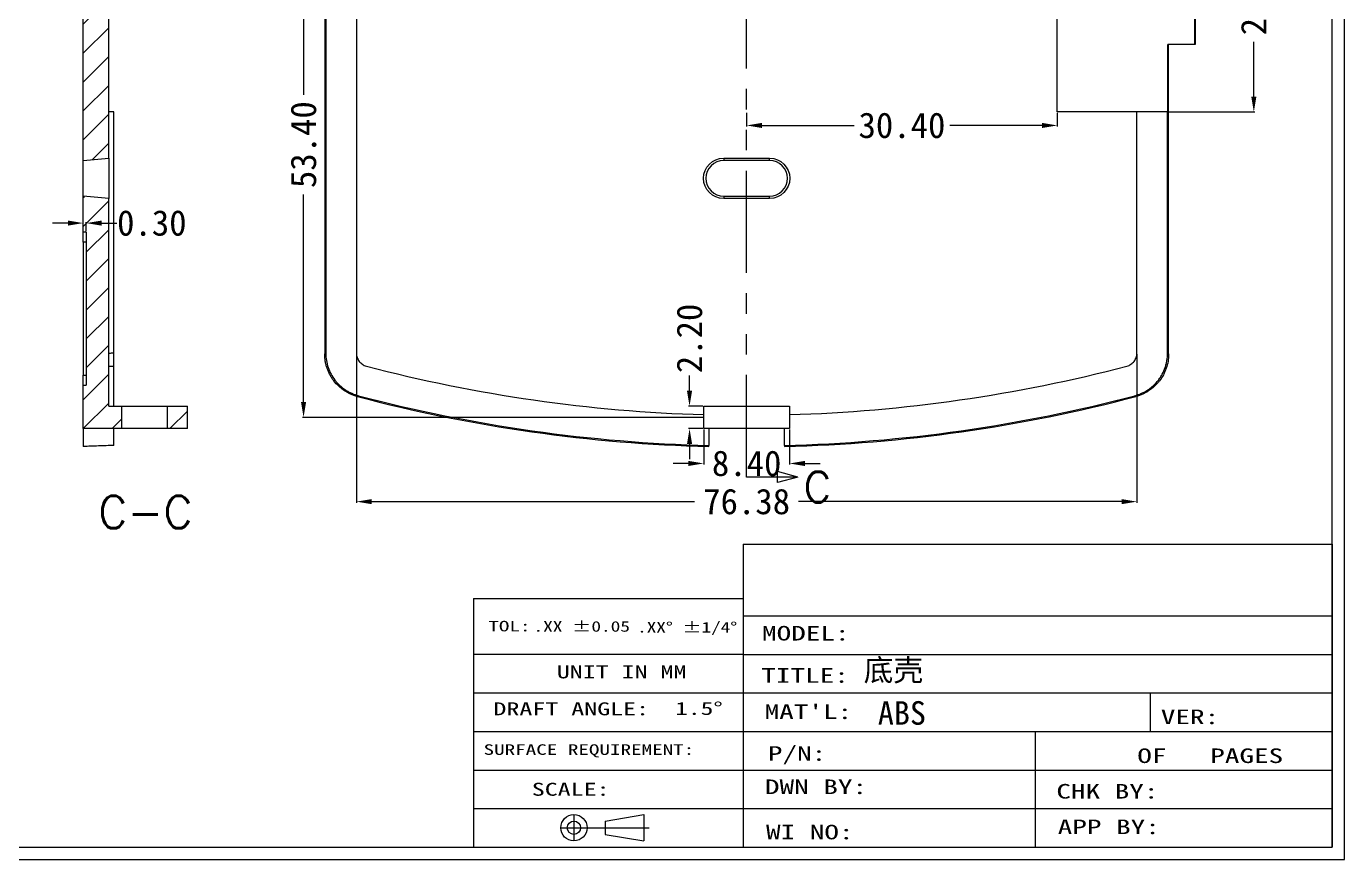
# Model space of a CAD drawing. Extents: x 25 to 585, y 188 to 465.
# Drawn here: x 455.9 to 585, y 188.1 to 269.7 of the extents above; entities that cross this region are included whole.
import ezdxf
from ezdxf.enums import TextEntityAlignment as Align

# ---------------------------------------------------------------- set-up
doc = ezdxf.new("R2010")
doc.units = 0
doc.header["$MEASUREMENT"] = 0
doc.linetypes.add('PHANTOM', pattern=[2.5, 1.25, -0.25, 0.25, -0.25, 0.25, -0.25])
for name, color, linetype in [('10', 7, 'Continuous'), ('20', 7, 'Continuous'), ('TOP', 7, 'Continuous')]:
    doc.layers.add(name, color=color, linetype=linetype)
doc.styles.add('blockfont', font='simplex.shx', dxfattribs={"bigfont": 'bigfont'})
doc.dimstyles.new('1', dxfattribs={"dimtxt": 2.5, "dimasz": 1.5, "dimexe": 0.1, "dimexo": 0.1, "dimgap": 0.09, "dimtad": 0, "dimzin": 0, "dimdsep": 46, "dimtxsty": 'Standard', "dimcen": 0, "dimclrd": 4, "dimclre": 4, "dimclrt": 3, "dimadec": 1, "dimazin": 0, "dimtfac": 1, "dimtofl": 0, "dimtmove": 0, "dimatfit": 3, "dimfxl": 0.18, "dimtolj": 1, "dimtzin": 0, "dimlwd": 9, "dimlwe": 9, "dimarcsym": 0})

# ---------------------------------------------------------------- blocks, each defined once
blk = doc.blocks.new('HATCH5')
at = {"color": 200, "linetype": 'Continuous'}
for p, q in [((429.22, 152.29), (430.28, 153.35)), ((427.02, 147.26), (431.52, 151.76)), ((427.02, 150.09), (428.3, 151.36)), ((427.02, 144.44), (429.52, 146.93)), ((427.02, 141.61), (429.52, 144.11)), ((427.02, 138.78), (429.52, 141.28)), ((427.02, 135.96), (429.52, 138.45)), ((427.02, 133.13), (429.52, 135.63)), ((427.97, 131.25), (429.52, 132.8)), ((427.02, 121.82), (428.26, 123.06)), ((427.02, 118.99), (429.52, 121.49)), ((427.02, 116.17), (429.52, 118.66)), ((427.02, 113.34), (429.52, 115.84)), ((427.02, 110.51), (429.52, 113.01)), ((427.02, 107.69), (429.52, 110.18)), ((427.02, 85.07), (428.95, 87)), ((427.02, 82.24), (429.52, 84.74)), ((427.02, 79.42), (429.52, 81.91)), ((427.02, 76.59), (429.52, 79.09)), ((427.02, 73.76), (429.52, 76.26)), ((427.02, 70.93), (429.52, 73.43)), ((427.91, 68.99), (429.52, 70.6)), ((427.02, 65.28), (427.15, 65.4)), ((427.02, 62.45), (429.52, 64.95)), ((427.32, 59.93), (429.52, 62.12)), ((427.32, 57.1), (429.52, 59.3)), ((427.32, 54.27), (429.52, 56.47)), ((427.32, 51.44), (429.52, 53.64)), ((427.32, 48.62), (429.52, 50.82)), ((427.02, 45.49), (429.52, 47.99)), ((427.02, 42.66), (429.52, 45.16)), ((435.51, 42.66), (437.22, 44.37)), ((429.85, 42.66), (430.77, 43.58))]:
    blk.add_line(p, q, dxfattribs=at)
blk = doc.blocks.new('ASSORTED_DRAFT6')
at = {"color": 13}
for p, q in [((507.01, 35.91, 507.01), (505.01, 36.45)), ((505.01, 35.38), (505.01, 36.45)), ((507.01, 35.91, 507.01), (505.01, 35.38))]:
    blk.add_line(p, q, dxfattribs=at)
blk = doc.blocks.new('*D49')
at = {"color": 4, "linetype": 'Continuous', "lineweight": 9}
for p, q in [((522.24, 230.2), (522.24, 226.79)), ((530.64, 230.2), (530.64, 226.79)), ((520.74, 226.89), (519.24, 226.89)), ((532.14, 226.89), (533.64, 226.89))]:
    blk.add_line(p, q, dxfattribs=at)
for points in [[(520.74, 227.14), (520.74, 226.64), (522.24, 226.89)], [(532.14, 227.14), (532.14, 226.64), (530.64, 226.89)]]:
    blk.add_solid(points, dxfattribs=at)
at = {"layer": 'Defpoints', "color": 0, "linetype": 'Continuous', "lineweight": 9}
for p in [(522.24, 230.3), (530.64, 230.3), (530.64, 226.89)]:
    blk.add_point(p, dxfattribs=at)
at = {"color": 3, "linetype": 'Continuous', "lineweight": 9, "insert": (526.44, 226.89), "char_height": 2.5, "attachment_point": 5}
blk.add_mtext('\\A1;8.40', dxfattribs=at)
blk = doc.blocks.new('*D50')
at = {"color": 4, "linetype": 'Continuous', "lineweight": 9}
for p, q in [((482.24, 284.8), (483.17, 284.8)), ((483.07, 283.3), (483.07, 262.98)), ((483.07, 232.9), (483.07, 253.22)), ((522.14, 231.4), (482.97, 231.4))]:
    blk.add_line(p, q, dxfattribs=at)
for points in [[(482.82, 283.3), (483.32, 283.3), (483.07, 284.8)], [(482.82, 232.9), (483.32, 232.9), (483.07, 231.4)]]:
    blk.add_solid(points, dxfattribs=at)
at = {"layer": 'Defpoints', "color": 0, "linetype": 'Continuous', "lineweight": 9}
for p in [(482.14, 284.8), (483.07, 231.4), (522.24, 231.4)]:
    blk.add_point(p, dxfattribs=at)
at = {"color": 3, "linetype": 'Continuous', "lineweight": 9, "insert": (483.07, 258.1), "char_height": 2.5, "attachment_point": 5, "rotation": 90}
blk.add_mtext('\\A1;53.40', dxfattribs=at)
blk = doc.blocks.new('*D51')
at = {"color": 4, "linetype": 'Continuous', "lineweight": 9}
for p, q in [((520.85, 234), (520.85, 235.5)), ((522.14, 232.5), (520.75, 232.5)), ((522.14, 230.3), (520.75, 230.3)), ((520.85, 228.8), (520.85, 227.3))]:
    blk.add_line(p, q, dxfattribs=at)
for points in [[(520.6, 234), (521.1, 234), (520.85, 232.5)], [(520.6, 228.8), (521.1, 228.8), (520.85, 230.3)]]:
    blk.add_solid(points, dxfattribs=at)
at = {"layer": 'Defpoints', "color": 0, "linetype": 'Continuous', "lineweight": 9}
for p in [(520.85, 232.5), (522.24, 232.5), (522.24, 230.3)]:
    blk.add_point(p, dxfattribs=at)
at = {"color": 3, "linetype": 'Continuous', "lineweight": 9, "insert": (520.85, 239.13), "char_height": 2.5, "attachment_point": 5, "rotation": 90}
blk.add_mtext('\\A1;2.20', dxfattribs=at)
blk = doc.blocks.new('*D53')
at = {"color": 4, "linetype": 'Continuous', "lineweight": 9}
for p, q in [((570.84, 284.8), (576.18, 284.8)), ((576.08, 283.3), (576.08, 277.93)), ((576.08, 262.8), (576.08, 268.17)), ((567.73, 261.3), (576.18, 261.3))]:
    blk.add_line(p, q, dxfattribs=at)
for points in [[(575.83, 283.3), (576.33, 283.3), (576.08, 284.8)], [(575.83, 262.8), (576.33, 262.8), (576.08, 261.3)]]:
    blk.add_solid(points, dxfattribs=at)
at = {"layer": 'Defpoints', "color": 0, "linetype": 'Continuous', "lineweight": 9}
for p in [(570.74, 284.8), (567.63, 261.3), (576.08, 261.3)]:
    blk.add_point(p, dxfattribs=at)
at = {"color": 3, "linetype": 'Continuous', "lineweight": 9, "insert": (576.08, 273.05), "char_height": 2.5, "attachment_point": 5, "rotation": 90}
blk.add_mtext('\\A1;23.50', dxfattribs=at)
blk = doc.blocks.new('*D54')
at = {"color": 4, "linetype": 'Continuous', "lineweight": 9}
for p, q in [((526.44, 261.2), (526.44, 259.88)), ((556.84, 261.2), (556.84, 259.88)), ((527.94, 259.98), (536.97, 259.98)), ((555.34, 259.98), (546.31, 259.98))]:
    blk.add_line(p, q, dxfattribs=at)
for points in [[(527.94, 260.23), (527.94, 259.73), (526.44, 259.98)], [(555.34, 260.23), (555.34, 259.73), (556.84, 259.98)]]:
    blk.add_solid(points, dxfattribs=at)
at = {"layer": 'Defpoints', "color": 0, "linetype": 'Continuous', "lineweight": 9}
for p in [(526.44, 261.3), (556.84, 261.3), (526.44, 259.98)]:
    blk.add_point(p, dxfattribs=at)
at = {"color": 3, "linetype": 'Continuous', "lineweight": 9, "insert": (541.64, 259.98), "char_height": 2.5, "attachment_point": 5}
blk.add_mtext('\\A1;30.40', dxfattribs=at)
blk = doc.blocks.new('*D55')
at = {"color": 4, "linetype": 'Continuous', "lineweight": 9}
for p, q in [((488.25, 237.58), (488.25, 223.05)), ((564.63, 237.58), (564.63, 223.05)), ((489.75, 223.15), (521.35, 223.15)), ((563.13, 223.15), (531.53, 223.15))]:
    blk.add_line(p, q, dxfattribs=at)
for points in [[(489.75, 223.4), (489.75, 222.9), (488.25, 223.15)], [(563.13, 223.4), (563.13, 222.9), (564.63, 223.15)]]:
    blk.add_solid(points, dxfattribs=at)
at = {"layer": 'Defpoints', "color": 0, "linetype": 'Continuous', "lineweight": 9}
for p in [(488.25, 237.68), (564.63, 237.68), (564.63, 223.15)]:
    blk.add_point(p, dxfattribs=at)
at = {"color": 3, "linetype": 'Continuous', "lineweight": 9, "insert": (526.44, 223.15), "char_height": 2.5, "attachment_point": 5}
blk.add_mtext('\\A1;76.38', dxfattribs=at)
blk = doc.blocks.new('*D63')
at = {"color": 4, "linetype": 'Continuous', "lineweight": 9}
for p, q in [((460, 250.42), (458.5, 250.42)), ((461.5, 249.64), (461.5, 250.52)), ((461.8, 249.64), (461.8, 250.52)), ((463.3, 250.42), (464.8, 250.42))]:
    blk.add_line(p, q, dxfattribs=at)
for points in [[(460, 250.67), (460, 250.17), (461.5, 250.42)], [(463.3, 250.67), (463.3, 250.17), (461.8, 250.42)]]:
    blk.add_solid(points, dxfattribs=at)
at = {"layer": 'Defpoints', "color": 0, "linetype": 'Continuous', "lineweight": 9}
for p in [(461.8, 250.42), (461.5, 249.54), (461.8, 249.54)]:
    blk.add_point(p, dxfattribs=at)
at = {"color": 3, "linetype": 'Continuous', "lineweight": 9, "insert": (468.22, 250.42), "char_height": 2.5, "attachment_point": 5}
blk.add_mtext('\\A1;0.30', dxfattribs=at)
blk = doc.blocks.new('*T146')
at = {"linetype": 'ByBlock', "width": 1.2}
blk.add_text('WI NO:', height=1.8, dxfattribs=at).set_placement((320.43, 5.76), (331.23, 5.76), align=Align.FIT)
blk = doc.blocks.new('*T150')
at = {"linetype": 'ByBlock', "width": 1.090909}
blk.add_text('DRAFT ANGLE:', height=1.6, dxfattribs=at).set_placement((279.54, 21.07), (298.74, 21.07), align=Align.FIT)
blk = doc.blocks.new('*T152')
at = {"linetype": 'ByBlock', "width": 1.111111}
blk.add_text('UNIT IN MM', height=1.6, dxfattribs=at).set_placement((287.36, 25.63), (303.36, 25.63), align=Align.FIT)
blk = doc.blocks.new('*T149')
at = {"linetype": 'ByBlock', "width": 1.309524}
blk.add_text('.XX %%p0.05', height=1.3, dxfattribs=at).set_placement((284.48, 31.39), (296.39, 31.39), align=Align.FIT)
blk = doc.blocks.new('*T153')
at = {"linetype": 'ByBlock', "width": 1.2}
blk.add_text('SCALE:', height=1.6, dxfattribs=at).set_placement((284.27, 11.14), (293.87, 11.14), align=Align.FIT)
blk = doc.blocks.new('*T151')
at = {"linetype": 'ByBlock', "width": 1.071429}
blk.add_text('SURFACE REQUIREMENT:', height=1.3, dxfattribs=at).set_placement((278.32, 16.19), (304.32, 16.19), align=Align.FIT)
blk = doc.blocks.new('*T148')
at = {"linetype": 'ByBlock', "width": 1.333333}
blk.add_text('TOL:', height=1.3, dxfattribs=at).set_placement((278.91, 31.43), (284.11, 31.43), align=Align.FIT)
blk = doc.blocks.new('*T154')
at = {"linetype": 'ByBlock', "width": 1.571429}
blk.add_text('1.5%%d', height=1.6, dxfattribs=at).set_placement((301.97, 21.12), (307.84, 21.12), align=Align.FIT)
blk = doc.blocks.new('*T147')
at = {"linetype": 'ByBlock', "width": 1.1875}
blk.add_text('.XX%%d %%p1/4%%d', height=1.3, dxfattribs=at).set_placement((297.28, 31.29), (309.63, 31.29), align=Align.FIT)
blk = doc.blocks.new('*T158')
at = {"linetype": 'ByBlock', "width": 1.285714}
blk.add_text('TITLE:', height=1.8, dxfattribs=at).set_placement((319.85, 25.09), (330.65, 25.09), align=Align.FIT)
blk = doc.blocks.new('*T155')
at = {"linetype": 'ByBlock', "width": 1.2}
blk.add_text('MODEL:', height=1.8, dxfattribs=at).set_placement((319.94, 30.3), (330.74, 30.3), align=Align.FIT)
blk = doc.blocks.new('*T157')
at = {"linetype": 'ByBlock', "width": 1.333333}
blk.add_text('P/N:', height=1.8, dxfattribs=at).set_placement((320.66, 15.46), (327.86, 15.46), align=Align.FIT)
blk = doc.blocks.new('*T156')
at = {"linetype": 'ByBlock', "width": 1.105263}
blk.add_text('DWN BY:', height=1.8, dxfattribs=at).set_placement((320.3, 11.35), (332.9, 11.35), align=Align.FIT)
blk = doc.blocks.new('*T159')
at = {"linetype": 'ByBlock', "width": 1.333333}
blk.add_text("MAT'L:", height=1.8, dxfattribs=at).set_placement((320.26, 20.61), (331.06, 20.61), align=Align.FIT)
blk = doc.blocks.new('*T144')
at = {"linetype": 'ByBlock', "width": 1.166667}
blk.add_text('APP BY:', height=1.8, dxfattribs=at).set_placement((356.43, 6.4), (369.03, 6.4), align=Align.FIT)
blk = doc.blocks.new('*T161')
at = {"linetype": 'ByBlock', "width": 1.034483}
blk.add_text('OF   PAGES', height=1.8, dxfattribs=at).set_placement((366.25, 15.18), (384.25, 15.18), align=Align.FIT)
blk = doc.blocks.new('*T160')
at = {"linetype": 'ByBlock', "width": 1.2}
blk.add_text('VER:', height=1.8, dxfattribs=at).set_placement((369.15, 19.98), (376.35, 19.98), align=Align.FIT)
blk = doc.blocks.new('*T145')
at = {"linetype": 'ByBlock', "width": 1.166667}
blk.add_text('CHK BY:', height=1.8, dxfattribs=at).set_placement((356.26, 10.79), (368.86, 10.79), align=Align.FIT)

msp = doc.modelspace()

# ---------------------------------------------------------------- linework, layer by layer
at = {"color": 7, "linetype": 'Continuous', "lineweight": 9}
for p, q in [((584.969, 188.106), (584.969, 369.316)), ((583.748, 189.326), (583.748, 368.095)), ((329.932, 189.326), (583.748, 189.326)), ((328.712, 188.106), (584.969, 188.106))]:
    msp.add_line(p, q, dxfattribs=at)
at = {"lineweight": 9}
for p, q in [((526.088, 219.002), (583.748, 219.002)), ((526.088, 219.002), (526.088, 189.326)), ((583.748, 219.002), (583.748, 189.326)), ((499.7, 213.654), (499.7, 189.326)), ((499.7, 213.654), (526.088, 213.654)), ((526.088, 213.654), (526.088, 189.326)), ((526.088, 211.971), (583.748, 211.971)), ((526.088, 208.195), (499.7, 208.195)), ((526.088, 208.195), (583.748, 208.195)), ((499.7, 204.422), (526.088, 204.422)), ((526.088, 204.422), (583.748, 204.422)), ((565.968, 200.648), (565.968, 204.422)), ((499.7, 200.648), (526.088, 200.648)), ((526.088, 200.648), (583.748, 200.648)), ((554.664, 200.648), (554.664, 189.326)), ((499.7, 196.874), (526.088, 196.874)), ((526.088, 196.874), (583.748, 196.874)), ((499.7, 193.1), (526.088, 193.1)), ((512.575, 191.876), (516.375, 192.514)), ((516.375, 192.514), (516.375, 189.945)), ((526.088, 193.1), (583.748, 193.1)), ((512.575, 191.876), (512.575, 190.582)), ((512.575, 190.582), (516.375, 189.945))]:
    msp.add_line(p, q, dxfattribs=at)
at = {"color": 3, "lineweight": 9}
for p, q in [((509.534, 192.514), (509.534, 189.945)), ((508.25, 191.229), (516.902, 191.229))]:
    msp.add_line(p, q, dxfattribs=at)
at = {"lineweight": 9}
for radius in [1.285, 0.647]:
    msp.add_circle((509.534, 191.229), radius, dxfattribs=at)
at = {"layer": '10', "color": 1, "linetype": 'PHANTOM', "lineweight": 9, "ltscale": 8}
msp.add_line((526.44, 225.55), (526.44, 344.024), dxfattribs=at)
at = {"layer": '20', "color": 7, "linetype": 'Continuous', "lineweight": 9}
for p, q in [((485.142, 332.009), (485.142, 237.596)), ((485.247, 331.928), (485.247, 237.677)), ((488.248, 331.925), (488.248, 237.68)), ((556.84, 261.303), (556.84, 279.903)), ((570.27, 279.703), (570.27, 267.903)), ((570.34, 279.703), (570.34, 267.903)), ((461.502, 256.553), (461.502, 274.803)), ((464.002, 256.771), (464.002, 274.584)), ((567.669, 261.303), (567.669, 267.903)), ((570.27, 267.903), (567.669, 267.903)), ((567.739, 237.596), (567.739, 267.903)), ((570.34, 267.903), (570.27, 267.903)), ((464.502, 261.303), (464.002, 261.303)), ((464.502, 237.68), (464.502, 261.303)), ((564.632, 261.303), (556.84, 261.303)), ((567.634, 261.303), (564.632, 261.303)), ((564.632, 237.68), (564.632, 261.303)), ((567.634, 237.677), (567.634, 261.303)), ((567.634, 261.303), (567.669, 261.303)), ((461.502, 256.553), (464.002, 256.771)), ((464.002, 256.771), (464.002, 252.834)), ((524.19, 256.771), (528.69, 256.771)), ((524.19, 256.771), (524.19, 256.553)), ((528.69, 256.553), (528.69, 256.771)), ((461.502, 253.053), (461.502, 256.553)), ((528.69, 256.553), (524.19, 256.553)), ((464.002, 252.834), (461.502, 253.053)), ((461.502, 249.544), (461.502, 253.053)), ((524.19, 253.053), (524.19, 252.834)), ((524.19, 253.053), (528.69, 253.053)), ((528.69, 252.834), (528.69, 253.053)), ((464.002, 232.503), (464.002, 252.834)), ((528.69, 252.834), (524.19, 252.834)), ((461.802, 249.544), (461.502, 249.544)), ((461.502, 248.544), (461.502, 249.544)), ((461.802, 249.544), (461.802, 234.544)), ((461.802, 248.544), (461.502, 248.544)), ((461.502, 248.544), (461.502, 235.544)), ((464.502, 232.503), (464.502, 236.423)), ((461.502, 235.544), (461.802, 235.544)), ((461.502, 234.544), (461.502, 235.544)), ((461.502, 230.303), (461.502, 234.544)), ((461.502, 234.544), (461.802, 234.544)), ((464.002, 232.503), (465.252, 232.503)), ((465.252, 232.503), (465.252, 230.303)), ((465.252, 232.503), (469.752, 232.503)), ((469.752, 232.503), (471.702, 232.503)), ((469.752, 230.303), (469.752, 232.503)), ((471.702, 230.303), (471.702, 232.503)), ((522.24, 232.503), (530.64, 232.503)), ((522.24, 230.303), (522.24, 232.503)), ((530.64, 232.503), (530.64, 230.303)), ((465.252, 230.303), (461.502, 230.303)), ((461.502, 230.303), (461.502, 228.55)), ((464.502, 228.655), (464.502, 230.303)), ((469.752, 230.303), (465.252, 230.303)), ((471.702, 230.303), (469.752, 230.303)), ((530.64, 230.303), (522.24, 230.303)), ((522.74, 230.303), (522.74, 228.655)), ((530.14, 228.655), (530.14, 230.303))]:
    msp.add_line(p, q, dxfattribs=at)
at = {"layer": '20', "color": 1, "linetype": 'Continuous', "lineweight": 9}
msp.add_line((531.44, 225.55), (526.44, 225.55), dxfattribs=at)
at = {"layer": '20', "color": 7, "linetype": 'Continuous', "lineweight": 9, "extrusion": (0, 0, -1)}
for centre, start, end in [((-524.19, 254.803), 270, 90), ((-528.69, 254.803), 90, 270)]:
    msp.add_arc(centre, 1.969, start, end, dxfattribs=at)
at = {"layer": '20', "color": 7, "linetype": 'Continuous', "lineweight": 9}
for centre, radius, start, end in [((524.19, 254.803), 1.75, 90, 270), ((528.69, 254.803), 1.75, 270, 90), ((526.44, 377.976), 146.365, 255.26692, 268.35565), ((526.44, 377.976), 146.365, 271.64435, 284.73308), ((526.44, 377.976), 149.471, 255.23393, 268.58156), ((526.44, 377.976), 149.367, 255.26581, 268.58057), ((526.44, 377.976), 149.367, 271.41943, 284.73419), ((526.44, 377.976), 149.471, 271.41844, 284.76607)]:
    msp.add_arc(centre, radius, start, end, dxfattribs=at)
for points in [[(464.502, 237.68), (464.335, 237.675), (464.168, 237.671), (464.002, 237.666)], [(464.002, 236.41), (464.168, 236.414), (464.335, 236.419), (464.502, 236.423)], [(488.451, 233.521), (488.415, 233.494), (488.38, 233.467), (488.344, 233.441)], [(564.536, 233.441), (564.501, 233.467), (564.465, 233.494), (564.429, 233.521)], [(522.74, 228.55), (522.74, 228.585), (522.74, 228.62), (522.74, 228.655)]]:
    msp.add_open_spline(points, degree=3, dxfattribs=at)
for points, knots in [([(464.502, 236.423), (464.502, 236.46), (464.502, 236.522), (464.502, 236.603), (464.502, 236.685), (464.502, 236.788), (464.502, 236.905), (464.502, 237.022), (464.502, 237.155), (464.502, 237.294), (464.502, 237.418), (464.502, 237.549), (464.502, 237.68)], [0, 0, 0, 0, 0.2569548, 0.2569548, 0.2569548, 0.5139175, 0.5139175, 0.5139175, 0.7707728, 0.7707728, 0.7707728, 1, 1, 1, 1]), ([(485.142, 237.596), (485.157, 237.607), (485.171, 237.619), (485.186, 237.63), (485.206, 237.646), (485.226, 237.661), (485.247, 237.677)], [0, 0, 0, 0, 0.4226543, 0.4226543, 0.4226543, 1, 1, 1, 1]), ([(488.344, 233.441), (488.115, 233.501), (487.893, 233.58), (487.466, 233.771), (487.261, 233.884), (486.965, 234.08), (486.869, 234.15), (486.684, 234.295), (486.596, 234.372), (486.339, 234.611), (486.181, 234.784), (485.964, 235.065), (485.896, 235.162), (485.768, 235.359), (485.708, 235.46), (485.542, 235.77), (485.448, 235.984), (485.334, 236.32), (485.3, 236.434), (485.243, 236.662), (485.219, 236.777), (485.161, 237.124), (485.142, 237.359), (485.142, 237.596)], [0, 0, 0, 0, 0.125, 0.125, 0.25, 0.25, 0.3125, 0.3125, 0.375, 0.375, 0.5, 0.5, 0.5625, 0.5625, 0.625, 0.625, 0.75, 0.75, 0.8125, 0.8125, 0.875, 0.875, 1, 1, 1, 1]), ([(485.247, 237.677), (485.247, 237.439), (485.266, 237.205), (485.343, 236.744), (485.4, 236.516), (485.514, 236.179), (485.557, 236.069), (485.651, 235.853), (485.702, 235.748), (485.868, 235.439), (485.995, 235.242), (486.212, 234.96), (486.288, 234.869), (486.446, 234.696), (486.529, 234.612), (486.786, 234.373), (486.97, 234.228), (487.265, 234.031), (487.367, 233.97), (487.573, 233.856), (487.678, 233.804), (488, 233.66), (488.221, 233.581), (488.451, 233.521)], [0, 0, 0, 0, 0.125, 0.125, 0.25, 0.25, 0.3125, 0.3125, 0.375, 0.375, 0.5, 0.5, 0.5625, 0.5625, 0.625, 0.625, 0.75, 0.75, 0.8125, 0.8125, 0.875, 0.875, 1, 1, 1, 1]), ([(488.248, 237.68), (488.248, 237.536), (488.272, 237.396), (488.364, 237.125), (488.431, 237), (488.562, 236.83), (488.61, 236.777), (488.714, 236.681), (488.769, 236.637), (488.888, 236.558), (488.951, 236.523), (489.081, 236.465), (489.148, 236.441), (489.217, 236.423)], [0, 0, 0, 0, 0.25, 0.25, 0.5, 0.5, 0.625, 0.625, 0.75, 0.75, 0.875, 0.875, 1, 1, 1, 1]), ([(563.663, 236.423), (563.802, 236.46), (563.931, 236.517), (564.17, 236.676), (564.274, 236.773), (564.405, 236.942), (564.444, 237.002), (564.511, 237.127), (564.539, 237.192), (564.585, 237.327), (564.603, 237.397), (564.626, 237.537), (564.632, 237.608), (564.632, 237.68)], [0, 0, 0, 0, 0.25, 0.25, 0.5, 0.5, 0.625, 0.625, 0.75, 0.75, 0.875, 0.875, 1, 1, 1, 1]), ([(564.429, 233.521), (564.659, 233.581), (564.88, 233.659), (565.307, 233.851), (565.513, 233.964), (565.81, 234.16), (565.905, 234.23), (566.09, 234.375), (566.179, 234.451), (566.436, 234.691), (566.594, 234.864), (566.811, 235.145), (566.88, 235.242), (567.007, 235.439), (567.067, 235.54), (567.233, 235.85), (567.327, 236.064), (567.442, 236.4), (567.475, 236.514), (567.533, 236.743), (567.557, 236.858), (567.614, 237.205), (567.634, 237.439), (567.634, 237.677)], [0, 0, 0, 0, 0.125, 0.125, 0.25, 0.25, 0.3125, 0.3125, 0.375, 0.375, 0.5, 0.5, 0.5625, 0.5625, 0.625, 0.625, 0.75, 0.75, 0.8125, 0.8125, 0.875, 0.875, 1, 1, 1, 1]), ([(567.739, 237.596), (567.739, 237.359), (567.719, 237.125), (567.643, 236.663), (567.586, 236.436), (567.471, 236.099), (567.429, 235.989), (567.335, 235.773), (567.284, 235.668), (567.118, 235.359), (566.991, 235.162), (566.774, 234.881), (566.698, 234.79), (566.54, 234.616), (566.457, 234.532), (566.201, 234.293), (566.017, 234.148), (565.722, 233.952), (565.62, 233.89), (565.414, 233.776), (565.309, 233.724), (564.988, 233.58), (564.766, 233.501), (564.536, 233.441)], [0, 0, 0, 0, 0.125, 0.125, 0.25, 0.25, 0.3125, 0.3125, 0.375, 0.375, 0.5, 0.5, 0.5625, 0.5625, 0.625, 0.625, 0.75, 0.75, 0.8125, 0.8125, 0.875, 0.875, 1, 1, 1, 1]), ([(567.634, 237.677), (567.654, 237.661), (567.674, 237.646), (567.694, 237.63), (567.709, 237.619), (567.724, 237.607), (567.739, 237.596)], [0, 0, 0, 0, 0.5773457, 0.5773457, 0.5773457, 1, 1, 1, 1]), ([(464.502, 228.655), (464.001, 228.637), (463.501, 228.62), (463.001, 228.602), (462.501, 228.585), (462.001, 228.567), (461.502, 228.55)], [0, 0, 0, 0, 0.5000561, 0.5000561, 0.5000561, 1, 1, 1, 1]), ([(530.14, 228.655), (530.14, 228.637), (530.14, 228.62), (530.14, 228.602), (530.14, 228.585), (530.14, 228.567), (530.14, 228.55)], [0, 0, 0, 0, 0.5000561, 0.5000561, 0.5000561, 1, 1, 1, 1])]:
    msp.add_open_spline(points, degree=3, knots=knots, dxfattribs=at)

# ---------------------------------------------------------------- block references
at = {"lineweight": 9, "xscale": 0.7931224751729076, "yscale": 0.7931224751722539, "zscale": 0.7931224751728834}
for name, p in [('*T148', (279.947, 185.524)), ('*T149', (279.947, 185.524)), ('*T147', (279.947, 185.524)), ('*T155', (274.195, 185.524)), ('*T152', (279.947, 185.524)), ('*T158', (274.195, 185.524)), ('*T150', (279.947, 185.524)), ('*T154', (279.947, 185.524)), ('*T159', (274.195, 185.524)), ('*T160', (274.195, 185.524)), ('*T151', (279.947, 185.524)), ('*T157', (274.195, 185.524)), ('*T161', (274.195, 185.524)), ('*T153', (279.947, 185.524)), ('*T156', (274.195, 185.524)), ('*T145', (274.195, 185.524)), ('*T146', (274.195, 185.524)), ('*T144', (274.195, 185.524))]:
    msp.add_blockref(name, p, dxfattribs=at)
at = {"layer": '20', "color": 200, "linetype": 'Continuous', "lineweight": 9}
msp.add_blockref('HATCH5', (34.478, 187.639), dxfattribs=at)
at = {"layer": 'TOP', "color": 1, "linetype": 'Continuous', "lineweight": 9}
msp.add_blockref('ASSORTED_DRAFT6', (24.433, 189.639), dxfattribs=at)

# ---------------------------------------------------------------- texts
at = {"color": 3, "lineweight": 9, "insert": (537.892, 207.732), "char_height": 2.13768, "width": 857.14806, "attachment_point": 1}
msp.add_mtext('{\\fSimSun|b0|i0|c134|p54;底壳}', dxfattribs=at)
at = {"color": 3, "linetype": 'Continuous', "lineweight": 9, "insert": (539.282, 203.616), "char_height": 2.3058, "width": 14.56384, "attachment_point": 1}
msp.add_mtext('ABS', dxfattribs=at)
at = {"layer": 'TOP', "color": 1, "linetype": 'Continuous', "lineweight": 9, "style": 'blockfont'}
for s, insert, char_height, attachment_point in [('\\W01.000;C', (532.02, 223.081), 3, 7), ('\\W01.000; \\H3.17;C-C\\H3.17;', (466.506, 220.549), 3.175, 8)]:
    msp.add_mtext(s, dxfattribs=dict(at, insert=insert, char_height=char_height, attachment_point=attachment_point))

# ---------------------------------------------------------------- dimensions: what is measured, and where the dimension line sits
at = {"linetype": 'Continuous', "lineweight": 9}
for base, p1, p2, picture, middle in [((483.067, 231.403), (482.142, 284.803), (522.24, 231.403), '*D50', (483.067, 258.103)), ((576.085, 261.303), (570.739, 284.803), (567.634, 261.303), '*D53', (576.085, 273.053)), ((520.852, 232.503), (522.24, 230.303), (522.24, 232.503), '*D51', (520.852, 239.134))]:
    dim = msp.add_linear_dim(base=base, p1=p1, p2=p2, angle=90, dimstyle='1', dxfattribs=at)
    dim.commit()
    dim.dimension.update_dxf_attribs({"geometry": picture, "text_midpoint": middle})
for base, p1, p2, picture, middle in [((526.44, 259.984), (556.84, 261.303), (526.44, 261.303), '*D54', (541.64, 259.984)), ((461.802, 250.421), (461.502, 249.544), (461.802, 249.544), '*D63', (468.225, 250.421)), ((564.632, 223.15), (488.248, 237.68), (564.632, 237.68), '*D55', (526.44, 223.15)), ((530.64, 226.885), (522.24, 230.303), (530.64, 230.303), '*D49', (526.44, 226.885))]:
    dim = msp.add_linear_dim(base=base, p1=p1, p2=p2, dimstyle='1', dxfattribs=at)
    dim.commit()
    dim.dimension.update_dxf_attribs({"geometry": picture, "text_midpoint": middle})

doc.saveas('drawing.dxf')
